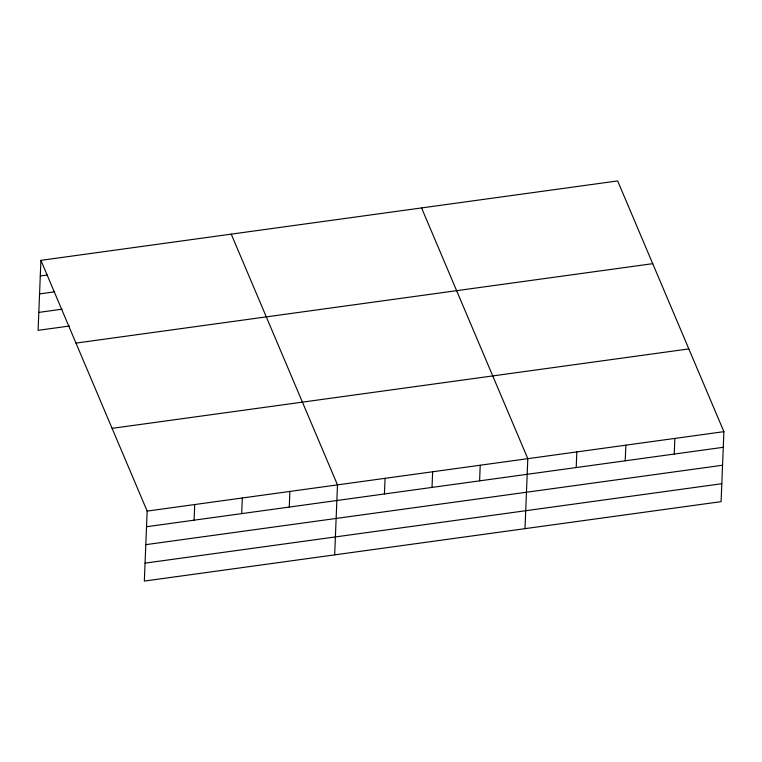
<?xml version="1.0" encoding="UTF-8"?>
<svg xmlns="http://www.w3.org/2000/svg" width="762" height="762" viewBox="0 0 762 762"><rect width="100%" height="100%" fill="white"/><g stroke="black" fill="none" stroke-linecap="round" stroke-linejoin="round"><path stroke-width="1.14" d="M40.91 260.347L147.152 511.092L144.342 581.073L721.09 501.653L723.9 431.663L617.658 180.927L40.91 260.347L38.1 330.337L69.437 326.022M194.1 520.17L194.729 504.539M241.687 513.617L242.316 497.986M289.265 507.063L289.893 491.433M334.67 554.869L337.48 484.88L231.238 234.144M384.429 493.967L385.058 478.326M432.016 487.413L432.645 471.773M479.593 480.86L480.222 465.22M524.999 528.657L527.809 458.676L421.567 207.931M576.205 467.554L576.824 451.923M625.221 460.8L625.85 445.17M674.246 454.047L674.875 438.417M40.281 275.977L47.244 275.025M39.567 293.922L54.645 291.836M38.824 312.401L62.027 309.201M75.971 343.091L652.72 263.671M112.09 428.349L688.838 348.92M147.152 511.092L723.9 431.663M146.523 526.723L723.271 447.304M145.799 544.659L722.547 465.239M145.056 563.137L721.814 483.718"/></g></svg>
